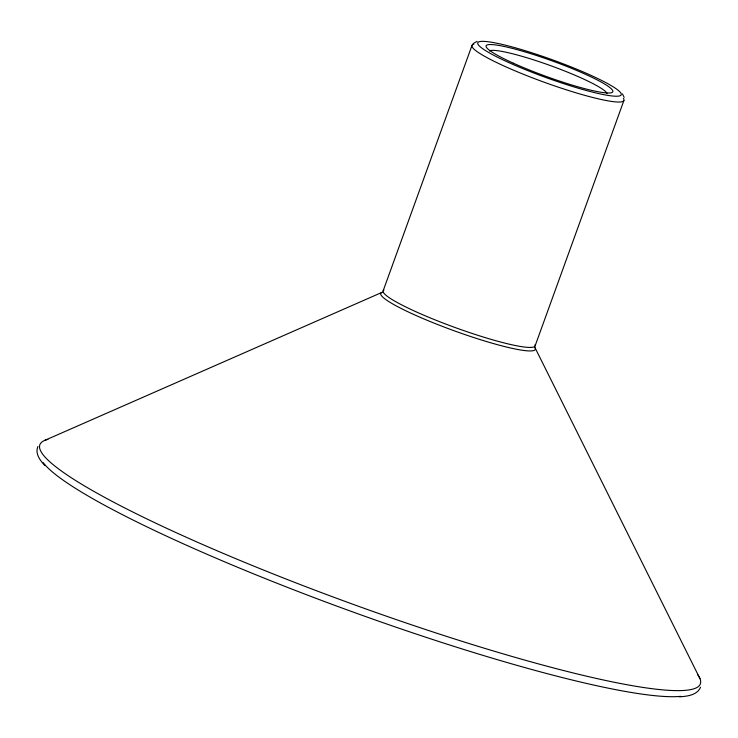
<?xml version="1.0" encoding="UTF-8"?>
<svg xmlns="http://www.w3.org/2000/svg" width="738" height="738" viewBox="0 0 738 738"><rect width="100%" height="100%" fill="white"/><g stroke="black" fill="none" stroke-linecap="round" stroke-linejoin="round"><path stroke-width="1.11" d="M383.16 290.79L472.062 45.249M535.087 345.947L623.85 100.682M37.933 446.527C34.723 453.51 40.313 460.761 44.963 465.577M700.546 687.272C697.096 695.288 687.004 696.321 679.412 696.838M473.03 43.653L477.099 41.393M44.52 440.494L381.445 292.617M622.457 93.883L624.163 97.37M535.151 347.967L699.984 678.692M697.825 674.855A351.223 43.413 19.9 0 1 354.535 604.846A351.223 43.413 19.9 0 1 47.896 439.368M680.787 696.34A348.096 43.025 19.9 0 1 342.34 608.14A348.096 43.025 19.9 0 1 43.21 462.671M535.059 344.747A80.82 9.991 19.9 0 1 455.54 327.69A80.82 9.991 19.9 0 1 383.963 289.997M534.727 347.247A82.186 10.157 19.9 0 1 454.396 330.864A82.186 10.157 19.9 0 1 382.644 292.137M623.37 98.403A80.82 9.991 19.9 0 1 544.376 82.296A80.82 9.991 19.9 0 1 473.814 44.215M489.497 50.904A62.859 7.767 19.9 0 1 550.742 65.71A62.859 7.767 19.9 0 1 607.014 93.477M508.528 62.444A76.328 9.437 19.9 0 0 621.073 95.073A76.328 9.437 19.9 0 0 518.823 48.809A76.328 9.437 19.9 0 0 508.528 62.444M513.353 63.191A67.352 8.321 19.9 0 0 612.651 91.982A67.352 8.321 19.9 0 0 522.43 51.153A67.352 8.321 19.9 0 0 513.353 63.191"/></g></svg>
